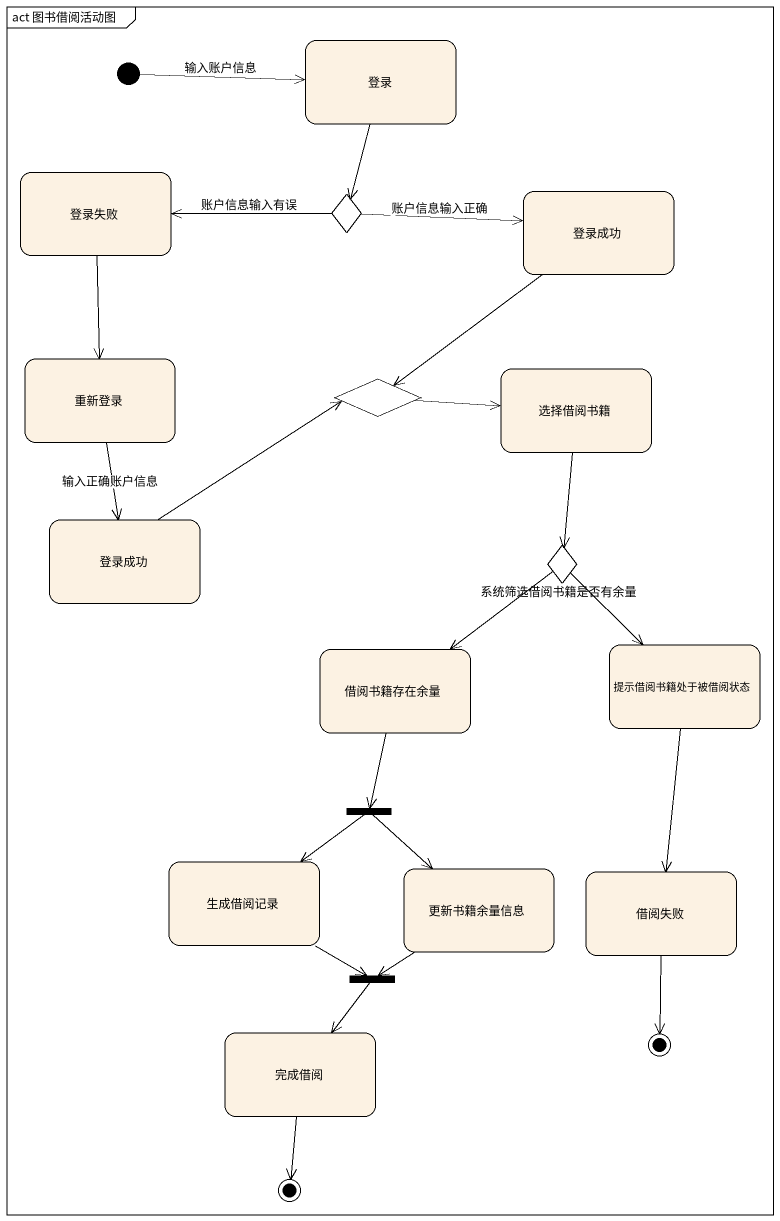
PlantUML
@startuml
mainframe act 图书借阅活动图
hide empty description
state 登录
state 登录失败
state choice1 <<choice>>
state 登录成功
state 重新登录
state choice2 <<choice>>
state 选择借阅书籍
state "登录成功" as 登录成功_2
state 系统筛选借阅书籍是否有余量 <<choice>>
state 提示借阅书籍处于被借阅状态
state 借阅书籍存在余量
state fork1 <<fork>>
state 生成借阅记录
state 更新书籍余量信息
state 借阅失败
state fork2 <<join>>
state 完成借阅
state final1 <<end>>
state final2 <<end>>
[*] -right-> 登录 : 输入账户信息
登录 --> choice1
登录失败 --> 重新登录
choice1 -left-> 登录失败 : 账户信息输入有误
choice1 -right-> 登录成功 : 账户信息输入正确
登录成功 --> choice2
重新登录 --> 登录成功_2 : 输入正确账户信息
choice2 -right-> 选择借阅书籍
选择借阅书籍 --> 系统筛选借阅书籍是否有余量
登录成功_2 -up-> choice2
系统筛选借阅书籍是否有余量 --> 提示借阅书籍处于被借阅状态
系统筛选借阅书籍是否有余量 --> 借阅书籍存在余量
提示借阅书籍处于被借阅状态 --> 借阅失败
借阅书籍存在余量 --> fork1
fork1 --> 生成借阅记录
fork1 --> 更新书籍余量信息
生成借阅记录 -right-> fork2
更新书籍余量信息 --> fork2
借阅失败 --> final1
fork2 --> 完成借阅
完成借阅 --> final2
@enduml
